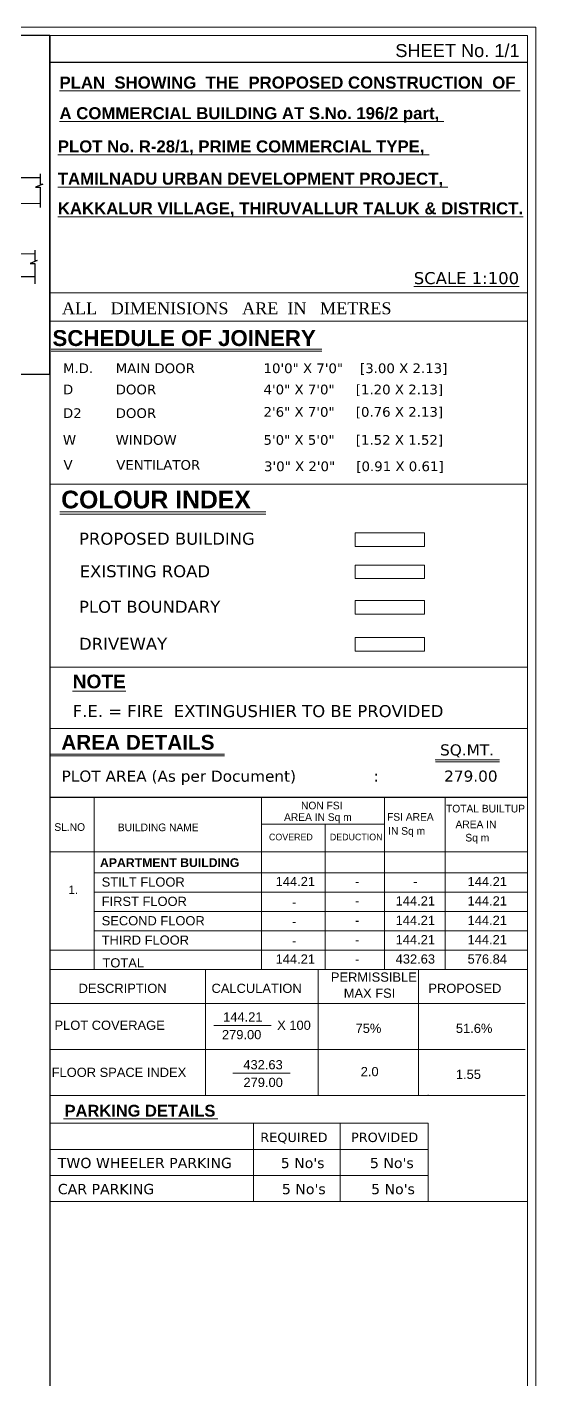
# Model space of a CAD drawing. Header units: metres. Extents: x 6014 to 6142, y -370 to -316.
# Drawn here: x 6084.02 to 6095.9, y -347.16 to -315.56 of the extents above; entities that cross this region are included whole.
import ezdxf
from ezdxf.enums import TextEntityAlignment as Align

# ---------------------------------------------------------------- set-up
doc = ezdxf.new("R2010")
doc.units = ezdxf.units.M
doc.header["$MEASUREMENT"] = 0
doc.layers.get('0').update_dxf_attribs({"lineweight": 18})
doc.layers.add('LOCATION_PLAN', color=7, linetype='Continuous', lineweight=0)
doc.styles.add('ARAIALBLACK', font='arialbd.ttf')
doc.styles.add('Arial', font='arial.ttf')
doc.styles.add('D', font='arial.ttf')
doc.styles.add('off_name', font='arialbd.ttf')
doc.styles.add('RAM', font='dutchi.ttf')
doc.styles.add('ROMANC', font='GOTHIC.TTF')
doc.styles.add('ROMANS', font='verdana.ttf', dxfattribs={"width": 0.8})
doc.styles.add('ROMANTIC', font='arialbd.ttf')

msp = doc.modelspace()

# ---------------------------------------------------------------- linework, layer by layer
for p, q in [((6014.473, -315.561), (6095.903, -315.561)), ((6095.903, -315.561), (6095.903, -366.804)), ((6014.673, -315.761), (6095.703, -315.761)), ((6095.703, -315.761), (6095.703, -366.604)), ((6084.55, -321.767), (6095.703, -321.767)), ((6084.55, -322.428), (6095.703, -322.428)), ((6084.55, -322.428), (6095.703, -322.428)), ((6084.55, -326.238), (6095.703, -326.238)), ((6084.55, -330.507), (6095.703, -330.507)), ((6084.55, -331.946), (6095.703, -331.946)), ((6089.492, -334.179), (6092.366, -334.179)), ((6090.98, -334.179), (6090.98, -337.572)), ((6092.366, -334.179), (6092.366, -337.582)), ((6085.592, -335.311), (6095.703, -335.311)), ((6085.592, -335.763), (6095.703, -335.763)), ((6085.592, -336.215), (6095.703, -336.215)), ((6085.592, -336.215), (6095.703, -336.215)), ((6085.592, -336.215), (6095.703, -336.215)), ((6085.592, -336.668), (6095.703, -336.668)), ((6085.592, -336.668), (6095.703, -336.668)), ((6085.592, -336.668), (6095.703, -336.668)), ((6084.55, -337.12), (6095.703, -337.12)), ((6084.55, -337.12), (6095.703, -337.12)), ((6085.592, -337.12), (6095.703, -337.12)), ((6085.592, -337.12), (6095.703, -337.12)), ((6085.592, -337.12), (6095.703, -337.12)), ((6085.592, -337.12), (6095.703, -337.12)), ((6084.55, -337.572), (6095.703, -337.572)), ((6084.55, -337.572), (6094.736, -337.572)), ((6095.703, -337.572), (6084.55, -337.572)), ((6084.55, -337.572), (6095.703, -337.572)), ((6088.191, -337.572), (6088.191, -340.514)), ((6090.822, -337.572), (6090.822, -340.514)), ((6093.16, -337.572), (6093.16, -340.514)), ((6095.648, -338.365), (6084.55, -338.365)), ((6088.384, -338.879), (6089.719, -338.879)), ((6084.55, -339.44), (6095.648, -339.44)), ((6084.55, -340.514), (6095.648, -340.514)), ((6084.552, -340.514), (6095.648, -340.514)), ((6084.552, -340.514), (6095.648, -340.514)), ((6093.387, -340.495), (6093.387, -340.514)), ((6084.55, -341.163), (6093.387, -341.163)), ((6089.305, -341.163), (6089.305, -342.989)), ((6091.333, -341.163), (6091.333, -342.989)), ((6093.387, -341.163), (6093.387, -342.989)), ((6084.55, -341.772), (6093.387, -341.772)), ((6084.55, -341.772), (6093.387, -341.772)), ((6084.55, -342.381), (6093.387, -342.381)), ((6084.55, -342.381), (6093.387, -342.381)), ((6084.55, -342.381), (6093.387, -342.381)), ((6084.572, -342.989), (6095.703, -342.989))]:
    msp.add_line(p, q)
at = {"lineweight": -2}
for p, q in [((6084.55, -315.761), (6084.55, -366.604)), ((6082.028, -319.075), (6084.33, -319.075)), ((6084.33, -318.992), (6084.33, -319.23)), ((6084.388, -319.23), (6084.222, -319.297)), ((6084.222, -319.297), (6084.33, -319.297)), ((6084.33, -319.23), (6084.388, -319.23)), ((6084.33, -319.297), (6084.33, -319.776)), ((6084.257, -321.013), (6084.092, -321.08)), ((6084.2, -320.775), (6084.2, -321.013)), ((6084.2, -321.013), (6084.257, -321.013)), ((6084.092, -321.08), (6084.2, -321.08)), ((6084.2, -321.08), (6084.2, -321.559)), ((6082.077, -321.385), (6084.2, -321.385)), ((6095.703, -333.551), (6084.55, -333.551))]:
    msp.add_line(p, q, dxfattribs=at)
at = {"color": 8, "lineweight": -2}
msp.add_line((6084.55, -316.384), (6095.703, -316.384), dxfattribs=at)
at = {"color": 6, "ltscale": 6}
for p, q in [((6081.467, -319.682), (6084.33, -319.682)), ((6084.2, -320.858), (6081.535, -320.858))]:
    msp.add_line(p, q, dxfattribs=at)
at = {"color": 7}
for p, q in [((6084.585, -323.085), (6090.902, -323.085)), ((6084.585, -323.132), (6090.902, -323.132)), ((6084.787, -326.886), (6089.595, -326.886)), ((6084.787, -326.938), (6089.595, -326.938)), ((6084.55, -332.539), (6088.628, -332.539)), ((6084.55, -332.583), (6088.628, -332.583)), ((6093.55, -332.674), (6095.052, -332.674)), ((6093.555, -332.718), (6095.052, -332.718)), ((6088.827, -339.995), (6090.162, -339.995)), ((6084.876, -341.062), (6088.472, -341.062))]:
    msp.add_line(p, q, dxfattribs=at)
at = {"color": 0}
msp.add_line((6084.55, -331.946), (6095.648, -331.946), dxfattribs=at)
at = {"linetype": 'ByBlock', "ltscale": 0.1}
for p, q in [((6085.592, -337.572), (6085.592, -333.551)), ((6089.492, -333.551), (6089.492, -337.572)), ((6089.492, -333.551), (6089.492, -337.572)), ((6089.492, -333.551), (6089.492, -337.572)), ((6092.366, -333.551), (6092.366, -337.572)), ((6093.782, -333.551), (6093.782, -337.572)), ((6084.55, -334.821), (6095.703, -334.821))]:
    msp.add_line(p, q, dxfattribs=at)
at = {"lineweight": -2}
msp.add_lwpolyline([(6084.55, -315.761), (6075.123, -315.761), (6075.123, -323.669), (6084.55, -323.669)], close=True, dxfattribs=at)
for points in [[(6091.679, -327.689), (6093.304, -327.689), (6093.304, -327.374), (6091.679, -327.374)], [(6091.679, -328.441), (6093.304, -328.441), (6093.304, -328.127), (6091.679, -328.127)], [(6091.679, -329.271), (6093.304, -329.271), (6093.304, -328.956), (6091.679, -328.956)], [(6091.679, -330.136), (6093.304, -330.136), (6093.304, -329.821), (6091.679, -329.821)]]:
    msp.add_lwpolyline(points, close=True)
at = {"layer": 'LOCATION_PLAN'}
msp.add_lwpolyline([(6075.123, -323.669), (6084.55, -323.669), (6084.55, -315.761), (6075.123, -315.761)], close=True, dxfattribs=at)

# ---------------------------------------------------------------- texts
at = {"color": 134, "style": 'Arial'}
msp.add_text('SHEET No. 1/1', height=0.304, dxfattribs=at).set_placement((6092.62, -316.262))
at = {"color": 7}
for s, height, style, p in [('%%UPLAN  SHOWING  THE  PROPOSED CONSTRUCTION  OF %%U  ', 0.28, 'ARAIALBLACK', (6084.779, -316.997)), ('%%UA COMMERCIAL BUILDING AT S.No. 196/2 part, ', 0.28, 'ARAIALBLACK', (6084.779, -317.712)), ('%%UPLOT No. R-28/1, PRIME COMMERCIAL TYPE, ', 0.28, 'ARAIALBLACK', (6084.739, -318.488)), ('%%UTAMILNADU URBAN DEVELOPMENT PROJECT, ', 0.28, 'ARAIALBLACK', (6084.739, -319.242)), ('%%UKAKKALUR VILLAGE, THIRUVALLUR TALUK & DISTRICT.', 0.28, 'ARAIALBLACK', (6084.739, -319.935)), ('%%USCALE 1:100', 0.28, 'ROMANS', (6093.05, -321.564)), ('SCHEDULE OF JOINERY', 0.37196, 'ROMANTIC', (6084.614, -323.01)), ('M.D.', 0.2268, 'ROMANS', (6084.859, -323.643)), ('MAIN DOOR', 0.2268, 'ROMANS', (6086.09, -323.643)), ('10\'0" X 7\'0"    [3.00 X 2.13]', 0.2268, 'ROMANS', (6089.542, -323.643)), ('D', 0.227, 'ROMANS', (6084.859, -324.139)), ('DOOR', 0.2268, 'ROMANS', (6086.09, -324.139)), ('4\'0" X 7\'0"     [1.20 X 2.13]', 0.2268, 'ROMANS', (6089.542, -324.139)), ('D2', 0.2268, 'ROMANS', (6084.859, -324.691)), ('DOOR', 0.2268, 'ROMANS', (6086.09, -324.691)), ('2\'6" X 7\'0"     [0.76 X 2.13]', 0.2268, 'ROMANS', (6089.542, -324.662)), ('W', 0.227, 'ROMANS', (6084.859, -325.317)), ('WINDOW', 0.2268, 'ROMANS', (6086.09, -325.317)), ('5\'0" X 5\'0"     [1.52 X 1.52]', 0.2268, 'ROMANS', (6089.542, -325.317)), ('V', 0.227, 'ROMANS', (6084.872, -325.901)), ('VENTILATOR', 0.2268, 'ROMANS', (6086.104, -325.901)), ('3\'0" X 2\'0"     [0.91 X 0.61]', 0.2268, 'ROMANS', (6089.555, -325.933)), ('COLOUR INDEX', 0.41329, 'ROMANTIC', (6084.819, -326.802)), ('PROPOSED BUILDING', 0.28, 'ROMANS', (6085.234, -327.65)), ('EXISTING ROAD', 0.28, 'ROMANS', (6085.249, -328.41)), ('PLOT BOUNDARY', 0.28, 'ROMANS', (6085.234, -329.24)), ('DRIVEWAY', 0.28, 'ROMANS', (6085.234, -330.105)), ('F.E. = FIRE  EXTINGUSHIER TO BE PROVIDED ', 0.28, 'ROMANS', (6085.086, -331.676)), ('AREA DETAILS', 0.34655, 'ROMANTIC', (6084.821, -332.439)), ('SQ.MT.', 0.2599, 'ROMANS', (6093.665, -332.573)), ('APARTMENT BUILDING', 0.20454, 'off_name', (6085.724, -335.178)), ('STILT FLOOR', 0.21534, 'D', (6085.764, -335.636)), ('FIRST FLOOR', 0.21534, 'D', (6085.764, -336.088)), ('SECOND FLOOR', 0.21534, 'D', (6085.764, -336.541)), ('THIRD FLOOR', 0.21534, 'D', (6085.764, -336.993)), ('TOTAL', 0.2153, 'D', (6085.783, -337.524)), ('PERMISSIBLE', 0.21534, 'D', (6091.115, -337.857)), ('DESCRIPTION', 0.21534, 'D', (6085.224, -338.119)), ('CALCULATION', 0.21534, 'D', (6088.328, -338.119)), ('MAX FSI', 0.2153, 'D', (6091.416, -338.232)), ('PROPOSED', 0.2153, 'D', (6093.392, -338.119)), ('144.21', 0.2153, 'D', (6088.6, -338.787)), ('PLOT COVERAGE', 0.21534, 'D', (6084.662, -338.981)), ('279.00', 0.2153, 'D', (6088.572, -339.2)), ('X 100', 0.2153, 'D', (6089.861, -338.981)), ('75%%%', 0.2153, 'D', (6091.692, -339.053)), ('51.6%%%', 0.2153, 'D', (6094.034, -339.053)), ('FLOOR SPACE INDEX', 0.21534, 'D', (6084.596, -340.081)), ('432.63', 0.2153, 'D', (6089.071, -339.903)), ('2.0', 0.2153, 'D', (6091.812, -340.063)), ('1.55', 0.2153, 'D', (6094.034, -340.128)), ('279.00', 0.2153, 'D', (6089.074, -340.316)), ('PARKING DETAILS', 0.27506, 'ROMANTIC', (6084.897, -341.007)), ('REQUIRED', 0.2187, 'ROMANS', (6089.467, -341.601)), ('PROVIDED', 0.2187, 'ROMANS', (6091.585, -341.601)), ('TWO WHEELER PARKING', 0.2396, 'ROMANS', (6084.74, -342.21)), ("5 No's", 0.2396, 'ROMANS', (6089.945, -342.21)), ("5 No's", 0.2396, 'ROMANS', (6092.028, -342.21)), ('CAR PARKING', 0.2396, 'ROMANS', (6084.74, -342.819)), ("5 No's", 0.2396, 'ROMANS', (6089.972, -342.819)), ("5 No's", 0.2396, 'ROMANS', (6092.055, -342.819))]:
    msp.add_text(s, height=height, dxfattribs=dict(at, style=style)).set_placement(p)
at = {"linetype": 'ByBlock', "style": 'RAM'}
msp.add_text('ALL   DIMENISIONS   ARE  IN   METRES', height=0.28, dxfattribs=at).set_placement((6084.836, -322.353), align=Align.BOTTOM_LEFT)
at = {"color": 10, "style": 'ROMANTIC'}
msp.add_text('%%UNOTE', height=0.32, dxfattribs=at).set_placement((6085.086, -331.005))
at = {"color": 0, "style": 'ROMANS'}
for s, height, p in [('PLOT AREA (As per Document)                :', 0.25991, (6084.828, -333.186)), ('   279.00', 0.2599, (6093.42, -333.185))]:
    msp.add_text(s, height=height, dxfattribs=at).set_placement(p)
at = {"color": 7, "style": 'ROMANC', "text_generation_flag": 6}
for s, height, p in [('NON FSI', 0.1786, (6090.418, -333.831)), ('AREA IN Sq m', 0.17861, (6090.022, -334.102)), ('FSI AREA ', 0.1786, (6092.427, -334.097)), ('TOTAL BUILTUP', 0.17861, (6093.804, -333.904)), ('SL.NO', 0.1786, (6084.659, -334.334)), ('BUILDING NAME', 0.17861, (6086.142, -334.341)), ('IN Sq m', 0.1786, (6092.453, -334.425)), ('AREA IN', 0.1786, (6094.025, -334.271)), ('COVERED', 0.1547, (6089.67, -334.555)), ('DEDUCTION', 0.1547, (6091.092, -334.555)), ('Sq m', 0.1786, (6094.255, -334.582)), ('1.', 0.1969, (6084.991, -335.808))]:
    msp.add_text(s, height=height, rotation=180, dxfattribs=at).set_placement(p)
at = {"color": 7, "style": 'D'}
for s, height, p in [('144.21', 0.2153, (6090.745, -335.625)), ('-', 0.215, (6091.778, -335.625)), ('-', 0.215, (6093.137, -335.625)), ('144.21', 0.2153, (6095.227, -335.625)), ('144.21', 0.2153, (6093.547, -336.077)), ('144.21', 0.2153, (6095.227, -336.077)), ('-', 0.215, (6090.307, -336.103)), ('-', 0.215, (6091.778, -336.077)), ('-', 0.215, (6090.307, -336.556)), ('-', 0.215, (6091.778, -336.53)), ('144.21', 0.2153, (6093.547, -336.53)), ('144.21', 0.2153, (6095.227, -336.53)), ('144.21', 0.2153, (6093.547, -336.982)), ('144.21', 0.2153, (6095.227, -336.982)), ('-', 0.215, (6090.307, -337.008)), ('-', 0.215, (6091.778, -336.982)), ('144.21', 0.2153, (6090.745, -337.434)), ('-', 0.215, (6091.778, -337.434)), ('432.63', 0.2153, (6093.547, -337.434)), ('576.84', 0.2153, (6095.227, -337.434))]:
    msp.add_text(s, height=height, dxfattribs=at).set_placement(p, align=Align.RIGHT)

doc.saveas('drawing.dxf')
